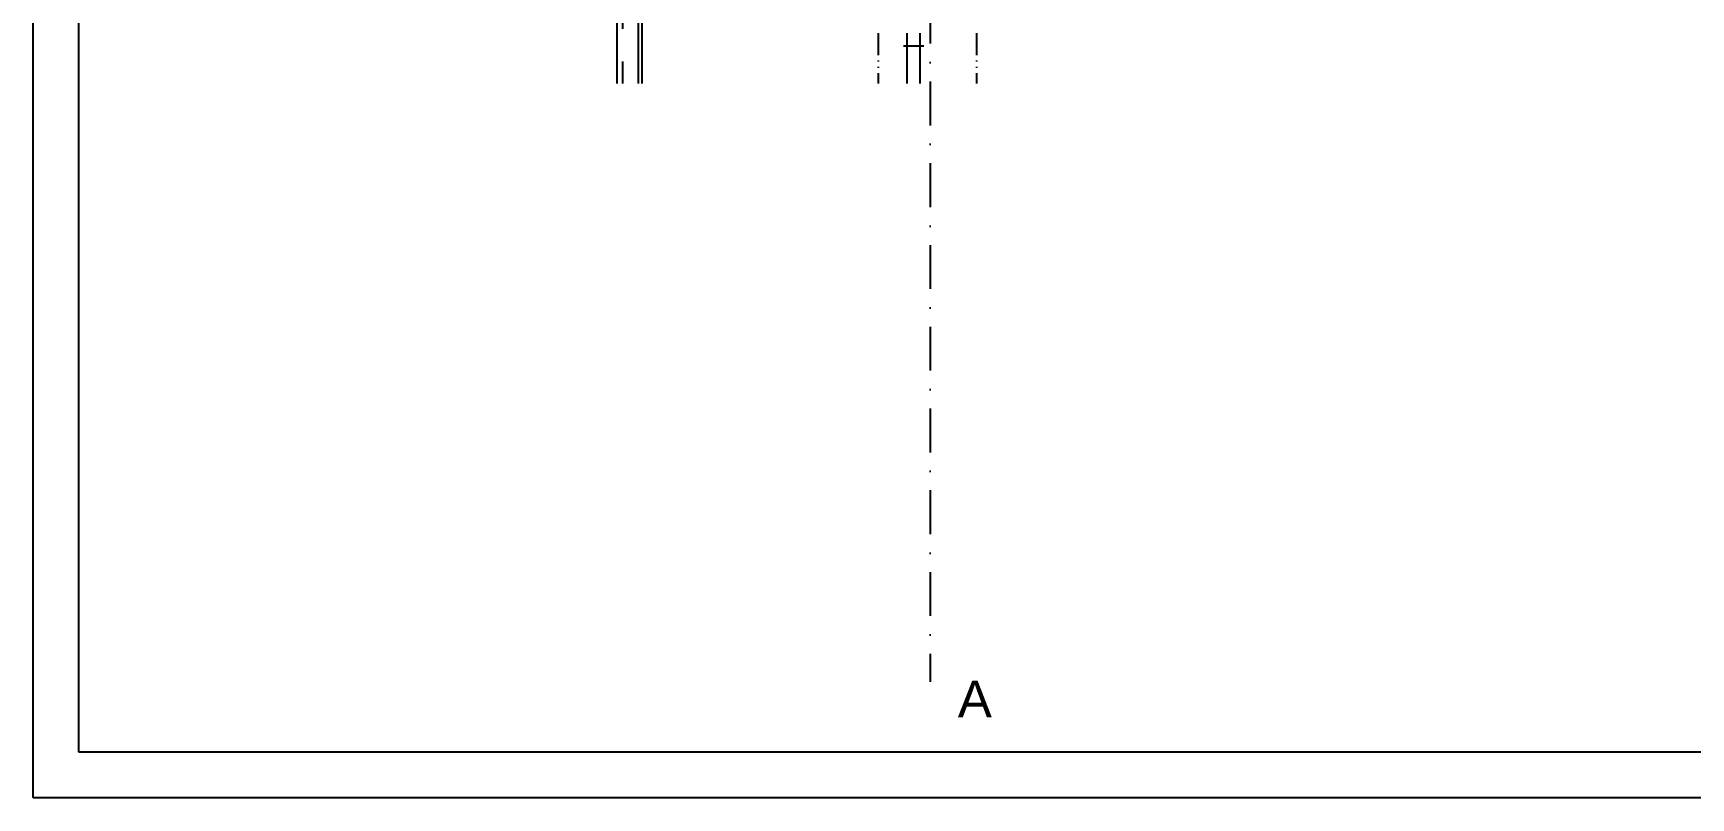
# Model space of a CAD drawing. Extents: x 4511820 to 5180432, y -1526536 to -944957.
# Drawn here: x 5091141 to 5100228, y -1230866 to -1226674 of the extents above; entities that cross this region are included whole.
import ezdxf

# ---------------------------------------------------------------- set-up
doc = ezdxf.new("R2010")
doc.units = 0
doc.header["$MEASUREMENT"] = 0
for name, pattern in [('ACAD_ISO03W100', [30, 12, -18]), ('ACAD_ISO12W100', [22, 12, -3, 0.5, -3, 0.5, -3]), ('BODKOCIARKOVANA_3', [5.6, 3, -1.3, 0, -1.3])]:
    doc.linetypes.add(name, pattern=pattern)
for name, color, linetype in [('OKNÁ', 143, 'CONTINUOUS'), ('osi', 253, 'CONTINUOUS'), ('TENKÁ', 7, 'CONTINUOUS')]:
    doc.layers.add(name, color=color, linetype=linetype)
doc.styles.add('styl1', font='arial.ttf')

msp = doc.modelspace()

# ---------------------------------------------------------------- linework, layer by layer
at = {"layer": 'OKNÁ'}
for p, q in [((5094457.5, -1225849.226), (5094457.5, -1226950.226)), ((5094477.5, -1225849.226), (5094477.5, -1226950.226))]:
    msp.add_line(p, q, dxfattribs=at)
at = {"layer": 'OKNÁ', "ltscale": 0.25}
for p, q in [((5095932.5, -1226950.226), (5095932.5, -1226674.226)), ((5096002.5, -1226950.226), (5096002.5, -1226674.226)), ((5095912.5, -1226744.226), (5096022.5, -1226744.226)), ((5095912.5, -1226744.226), (5096022.5, -1226744.226))]:
    msp.add_line(p, q, dxfattribs=at)
at = {"layer": 'osi', "linetype": 'BODKOCIARKOVANA_3', "ltscale": 80}
msp.add_line((5096057.5, -1198261.132), (5096057.5, -1230229.035), dxfattribs=at)
at = {"layer": 'TENKÁ', "color": 7}
for p, q in [((5091141, -1230865.674), (5091141, -1195293.831)), ((5091391, -1230615.674), (5091391, -1195543.831)), ((5180182, -1230615.674), (5091391, -1230615.674)), ((5180432, -1230865.674), (5091141, -1230865.674))]:
    msp.add_line(p, q, dxfattribs=at)
at = {"layer": 'TENKÁ'}
msp.add_line((5094342.5, -1226950.226), (5094342.5, -1214354.226), dxfattribs=at)
at = {"layer": 'TENKÁ', "linetype": 'ACAD_ISO03W100', "ltscale": 10}
msp.add_line((5094372.5, -1226950.226), (5094372.5, -1214354.226), dxfattribs=at)
at = {"layer": 'TENKÁ', "linetype": 'ACAD_ISO12W100', "ltscale": 10}
for p, q in [((5095772.5, -1226674.226), (5095772.5, -1226950.226)), ((5096312.5, -1226674.226), (5096312.5, -1226950.226))]:
    msp.add_line(p, q, dxfattribs=at)

# ---------------------------------------------------------------- texts
at = {"layer": 'TENKÁ', "ltscale": 0.25, "style": 'styl1'}
msp.add_text('A', height=200, dxfattribs=at).set_placement((5096209.554, -1230423.535))

doc.saveas('drawing.dxf')
